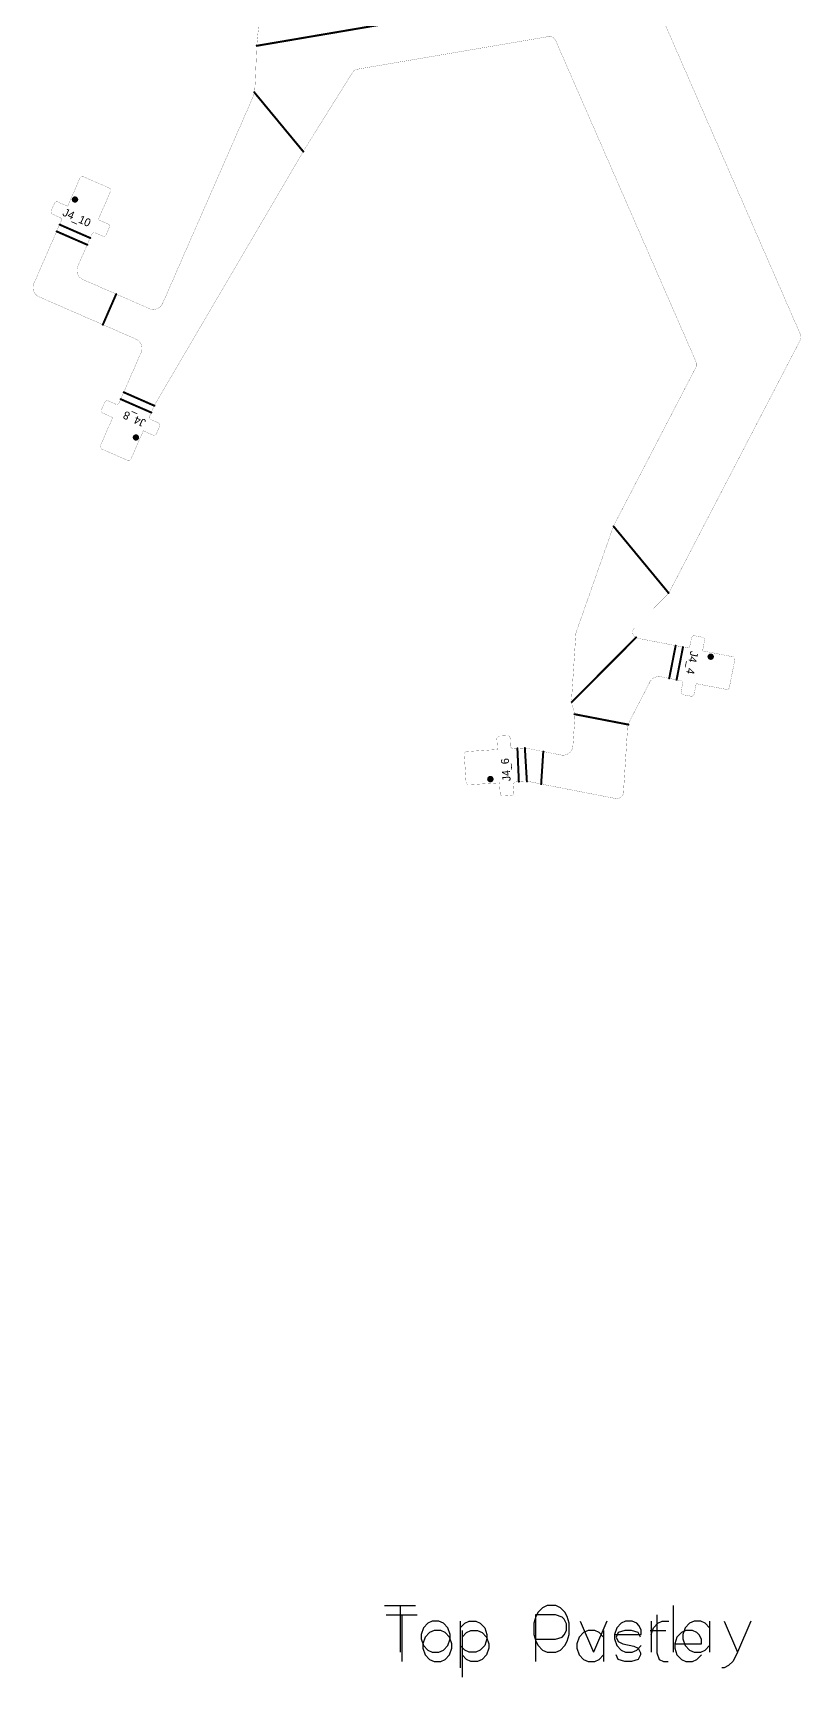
# Model space of a CAD drawing. Extents: x 325 to 617, y 85 to 372.
# Drawn here: x 363.1 to 420.7, y 84.9 to 208.2 of the extents above; entities that cross this region are included whole.
import ezdxf

# ---------------------------------------------------------------- set-up
doc = ezdxf.new("R2010")
doc.units = 0
for name, color, linetype in [('MECHANICAL1', 6, 'CONTINUOUS'), ('TOPOVERLAY', 2, 'CONTINUOUS'), ('TOPPASTE', 8, 'CONTINUOUS')]:
    doc.layers.add(name, color=color, linetype=linetype)

msp = doc.modelspace()

# ---------------------------------------------------------------- linework, layer by layer
at = {"layer": 'MECHANICAL1', "const_width": 0.0127}
for points in [[(379.88, 207.38), (380.94, 218.15)], [(409.07, 212.02), (420.61, 185.57)], [(379.86, 207.03), (379.88, 207.38)], [(387.39, 205.45), (401.73, 207.9)], [(402.27, 207.6), (412.79, 183.51)], [(379.76, 204.67), (379.86, 207.03)], [(379.72, 203.93), (379.76, 204.67)], [(383.44, 199.44), (387.05, 205.22)], [(372.81, 187.89), (379.64, 203.5)], [(379.64, 203.5), (379.72, 203.93)], [(372.24, 180.33), (383.26, 199.13)], [(383.26, 199.13), (383.44, 199.44)], [(365.69, 195.18), (366.61, 197.28)], [(366.88, 197.39), (368.8, 196.55)], [(367.98, 194.17), (368.9, 196.28)], [(364.46, 194.84), (364.7, 195.39)], [(364.96, 195.5), (365.69, 195.18)], [(363.16, 189.38), (365.21, 194.08)], [(364.56, 194.58), (365.11, 194.34)], [(367.98, 194.17), (368.72, 193.85)], [(368.58, 193.04), (368.82, 193.59)], [(366.45, 190.67), (367.5, 193.08)], [(367.77, 193.18), (368.32, 192.94)], [(366.84, 189.68), (371.82, 187.5)], [(363.54, 188.39), (370.82, 185.21)], [(410.83, 166.33), (420.6, 185.14)], [(369.55, 180.44), (371.2, 184.22)], [(406.68, 171.35), (412.77, 183.08)], [(368.23, 179.93), (368.47, 180.48)], [(368.74, 180.58), (369.29, 180.34)], [(371.84, 179.44), (372.14, 180.12)], [(372.14, 180.12), (372.24, 180.33)], [(368.15, 177.23), (369.07, 179.34)], [(368.33, 179.66), (369.07, 179.34)], [(371.94, 179.18), (372.49, 178.94)], [(370.44, 176.23), (371.36, 178.34)], [(371.36, 178.34), (372.09, 178.02)], [(372.35, 178.12), (372.59, 178.67)], [(368.25, 176.97), (370.17, 176.13)], [(403.8, 163.22), (406.53, 170.99)], [(406.53, 170.99), (406.68, 171.35)], [(408.19, 163.59), (410.63, 166.04)], [(410.63, 166.04), (410.83, 166.33)], [(403.46, 158.2), (403.78, 163.09)], [(408.15, 162.92), (408.44, 162.78)], [(408.44, 162.78), (412.1, 162.07)], [(412.33, 162.22), (412.45, 162.81)], [(412.68, 162.97), (413.27, 162.86)], [(413.28, 161.84), (413.43, 162.62)], [(413.28, 161.84), (415.53, 161.4)], [(415.29, 159.1), (415.69, 161.16)], [(407.78, 156.51), (409.33, 159.51)], [(410.14, 159.9), (411.62, 159.61)], [(411.67, 158.79), (411.78, 159.38)], [(412.65, 158.6), (412.8, 159.38)], [(412.8, 159.38), (415.06, 158.95)], [(403.46, 158.2), (403.49, 157.81)], [(403.49, 157.81), (403.64, 157.31)], [(411.82, 158.55), (412.41, 158.44)], [(403.56, 154.71), (403.71, 156.87)], [(403.64, 157.31), (403.71, 156.87)], [(398.05, 155.45), (398.65, 155.48)], [(407.35, 151.23), (407.66, 156.1)], [(407.66, 156.1), (407.78, 156.51)], [(395.61, 154.29), (397.91, 154.44)], [(397.86, 155.23), (397.91, 154.44)], [(398.86, 155.29), (398.89, 154.7)], [(399.11, 154.51), (399.84, 154.55)], [(399.84, 154.55), (400.08, 154.54)], [(400.08, 154.54), (401.23, 154.31)], [(401.23, 154.31), (401.45, 154.27)], [(401.45, 154.27), (402.67, 154.03)], [(395.42, 154.08), (395.55, 151.99)], [(395.76, 151.8), (398.06, 151.94)], [(398.06, 151.94), (398.11, 151.14)], [(399.07, 151.8), (399.11, 151.2)], [(399.26, 152.01), (399.99, 152.06)], [(399.99, 152.06), (400.23, 152.05)], [(400.23, 152.05), (401.07, 151.88)], [(401.07, 151.88), (401.29, 151.83)], [(401.29, 151.83), (406.75, 150.77)], [(398.32, 150.95), (398.92, 150.99)]]:
    msp.add_lwpolyline(points, dxfattribs=at)
at = {"layer": 'MECHANICAL1', "const_width": 0.00635}
for points in [[(379.88, 207.38, 1), (379.89, 207.38, 1)], [(379.88, 207.38, 1), (379.89, 207.38, 1)], [(401.73, 207.9, 1), (401.73, 207.9, 1)], [(401.73, 207.9, 1), (401.73, 207.9, 1)], [(402.27, 207.6, 1), (402.27, 207.6, 1)], [(402.27, 207.6, 1), (402.27, 207.6, 1)], [(379.85, 207.03, 1), (379.86, 207.03, 1)], [(379.85, 207.03, 1), (379.86, 207.03, 1)], [(379.75, 204.67, 1), (379.76, 204.67, 1)], [(379.75, 204.67, 1), (379.76, 204.67, 1)], [(387.05, 205.22, 1), (387.05, 205.22, 1)], [(387.05, 205.22, 1), (387.05, 205.22, 1)], [(387.39, 205.45, 1), (387.39, 205.45, 1)], [(387.39, 205.45, 1), (387.39, 205.45, 1)], [(379.64, 203.5, 1), (379.64, 203.5, 1)], [(379.64, 203.5, 1), (379.64, 203.5, 1)], [(379.72, 203.93, 1), (379.73, 203.93, 1)], [(379.72, 203.93, 1), (379.73, 203.93, 1)], [(383.25, 199.13, 1), (383.26, 199.13, 1)], [(383.25, 199.13, 1), (383.26, 199.13, 1)], [(383.44, 199.44, 1), (383.44, 199.44, 1)], [(383.44, 199.44, 1), (383.44, 199.44, 1)], [(366.61, 197.28, 1), (366.62, 197.28, 1)], [(366.61, 197.28, 1), (366.62, 197.28, 1)], [(366.87, 197.39, 1), (366.88, 197.39, 1)], [(366.87, 197.39, 1), (366.88, 197.39, 1)], [(368.8, 196.55, 1), (368.81, 196.55, 1)], [(368.8, 196.55, 1), (368.81, 196.55, 1)], [(368.9, 196.28, 1), (368.91, 196.28, 1)], [(368.9, 196.28, 1), (368.91, 196.28, 1)], [(364.45, 194.84, 1), (364.46, 194.84, 1)], [(364.45, 194.84, 1), (364.46, 194.84, 1)], [(364.69, 195.39, 1), (364.7, 195.39, 1)], [(364.69, 195.39, 1), (364.7, 195.39, 1)], [(364.96, 195.5, 1), (364.96, 195.5, 1)], [(364.96, 195.5, 1), (364.96, 195.5, 1)], [(365.69, 195.18, 1), (365.7, 195.18, 1)], [(365.69, 195.18, 1), (365.7, 195.18, 1)], [(364.56, 194.58, 1), (364.56, 194.58, 1)], [(364.56, 194.58, 1), (364.56, 194.58, 1)], [(365.11, 194.34, 1), (365.11, 194.34, 1)], [(365.11, 194.34, 1), (365.11, 194.34, 1)], [(365.21, 194.08, 1), (365.21, 194.08, 1)], [(365.21, 194.08, 1), (365.21, 194.08, 1)], [(367.98, 194.17, 1), (367.99, 194.17, 1)], [(367.98, 194.17, 1), (367.99, 194.17, 1)], [(368.71, 193.85, 1), (368.72, 193.85, 1)], [(368.71, 193.85, 1), (368.72, 193.85, 1)], [(368.82, 193.59, 1), (368.82, 193.59, 1)], [(368.82, 193.59, 1), (368.82, 193.59, 1)], [(367.5, 193.08, 1), (367.51, 193.08, 1)], [(367.5, 193.08, 1), (367.51, 193.08, 1)], [(367.76, 193.18, 1), (367.77, 193.18, 1)], [(367.76, 193.18, 1), (367.77, 193.18, 1)], [(368.31, 192.94, 1), (368.32, 192.94, 1)], [(368.31, 192.94, 1), (368.32, 192.94, 1)], [(368.58, 193.04, 1), (368.58, 193.04, 1)], [(368.58, 193.04, 1), (368.58, 193.04, 1)], [(366.45, 190.67, 1), (366.45, 190.67, 1)], [(366.45, 190.67, 1), (366.45, 190.67, 1)], [(363.15, 189.38, 1), (363.16, 189.38, 1)], [(363.15, 189.38, 1), (363.16, 189.38, 1)], [(366.83, 189.68, 1), (366.84, 189.68, 1)], [(366.83, 189.68, 1), (366.84, 189.68, 1)], [(363.54, 188.39, 1), (363.55, 188.39, 1)], [(363.54, 188.39, 1), (363.55, 188.39, 1)], [(371.82, 187.5, 1), (371.82, 187.5, 1)], [(371.82, 187.5, 1), (371.82, 187.5, 1)], [(372.8, 187.89, 1), (372.81, 187.89, 1)], [(372.8, 187.89, 1), (372.81, 187.89, 1)], [(370.81, 185.21, 1), (370.82, 185.21, 1)], [(370.81, 185.21, 1), (370.82, 185.21, 1)], [(420.6, 185.14, 1), (420.6, 185.14, 1)], [(420.6, 185.14, 1), (420.6, 185.14, 1)], [(420.61, 185.57, 1), (420.62, 185.57, 1)], [(420.61, 185.57, 1), (420.62, 185.57, 1)], [(371.2, 184.22, 1), (371.21, 184.22, 1)], [(371.2, 184.22, 1), (371.21, 184.22, 1)], [(412.77, 183.08, 1), (412.77, 183.08, 1)], [(412.77, 183.08, 1), (412.77, 183.08, 1)], [(412.78, 183.51, 1), (412.79, 183.51, 1)], [(412.78, 183.51, 1), (412.79, 183.51, 1)], [(368.47, 180.48, 1), (368.48, 180.48, 1)], [(368.47, 180.48, 1), (368.48, 180.48, 1)], [(368.73, 180.58, 1), (368.74, 180.58, 1)], [(368.73, 180.58, 1), (368.74, 180.58, 1)], [(369.28, 180.34, 1), (369.29, 180.34, 1)], [(369.28, 180.34, 1), (369.29, 180.34, 1)], [(369.55, 180.44, 1), (369.55, 180.44, 1)], [(369.55, 180.44, 1), (369.55, 180.44, 1)], [(372.13, 180.12, 1), (372.14, 180.12, 1)], [(372.13, 180.12, 1), (372.14, 180.12, 1)], [(372.24, 180.33, 1), (372.24, 180.33, 1)], [(372.24, 180.33, 1), (372.24, 180.33, 1)], [(368.23, 179.93, 1), (368.23, 179.93, 1)], [(368.23, 179.93, 1), (368.23, 179.93, 1)], [(368.33, 179.66, 1), (368.34, 179.66, 1)], [(368.33, 179.66, 1), (368.34, 179.66, 1)], [(369.06, 179.34, 1), (369.07, 179.34, 1)], [(369.06, 179.34, 1), (369.07, 179.34, 1)], [(371.84, 179.44, 1), (371.84, 179.44, 1)], [(371.84, 179.44, 1), (371.84, 179.44, 1)], [(371.94, 179.18, 1), (371.95, 179.18, 1)], [(371.94, 179.18, 1), (371.95, 179.18, 1)], [(372.49, 178.94, 1), (372.49, 178.94, 1)], [(372.49, 178.94, 1), (372.49, 178.94, 1)], [(371.35, 178.34, 1), (371.36, 178.34, 1)], [(371.35, 178.34, 1), (371.36, 178.34, 1)], [(372.09, 178.02, 1), (372.09, 178.02, 1)], [(372.09, 178.02, 1), (372.09, 178.02, 1)], [(372.35, 178.12, 1), (372.36, 178.12, 1)], [(372.35, 178.12, 1), (372.36, 178.12, 1)], [(372.59, 178.67, 1), (372.6, 178.67, 1)], [(372.59, 178.67, 1), (372.6, 178.67, 1)], [(368.14, 177.23, 1), (368.15, 177.23, 1)], [(368.14, 177.23, 1), (368.15, 177.23, 1)], [(368.25, 176.97, 1), (368.25, 176.97, 1)], [(368.25, 176.97, 1), (368.25, 176.97, 1)], [(370.17, 176.13, 1), (370.18, 176.13, 1)], [(370.17, 176.13, 1), (370.18, 176.13, 1)], [(370.43, 176.23, 1), (370.44, 176.23, 1)], [(370.43, 176.23, 1), (370.44, 176.23, 1)], [(406.53, 170.99, 1), (406.53, 170.99, 1)], [(406.53, 170.99, 1), (406.53, 170.99, 1)], [(406.68, 171.35, 1), (406.68, 171.35, 1)], [(406.68, 171.35, 1), (406.68, 171.35, 1)], [(410.63, 166.04, 1), (410.63, 166.04, 1)], [(410.63, 166.04, 1), (410.63, 166.04, 1)], [(410.83, 166.33, 1), (410.84, 166.33, 1)], [(410.83, 166.33, 1), (410.84, 166.33, 1)], [(403.77, 163.09, 1), (403.78, 163.09, 1)], [(403.77, 163.09, 1), (403.78, 163.09, 1)], [(403.8, 163.22, 1), (403.81, 163.22, 1)], [(403.8, 163.22, 1), (403.81, 163.22, 1)], [(408.15, 162.92, 1), (408.16, 162.92, 1)], [(408.15, 162.92, 1), (408.16, 162.92, 1)], [(408.19, 163.59, 1), (408.19, 163.59, 1)], [(408.19, 163.59, 1), (408.19, 163.59, 1)], [(408.43, 162.78, 1), (408.44, 162.78, 1)], [(408.43, 162.78, 1), (408.44, 162.78, 1)], [(412.44, 162.81, 1), (412.45, 162.81, 1)], [(412.44, 162.81, 1), (412.45, 162.81, 1)], [(412.68, 162.97, 1), (412.69, 162.97, 1)], [(412.68, 162.97, 1), (412.69, 162.97, 1)], [(413.27, 162.86, 1), (413.27, 162.86, 1)], [(413.27, 162.86, 1), (413.27, 162.86, 1)], [(412.1, 162.07, 1), (412.1, 162.07, 1)], [(412.1, 162.07, 1), (412.1, 162.07, 1)], [(412.33, 162.22, 1), (412.34, 162.22, 1)], [(412.33, 162.22, 1), (412.34, 162.22, 1)], [(413.27, 161.84, 1), (413.28, 161.84, 1)], [(413.27, 161.84, 1), (413.28, 161.84, 1)], [(413.43, 162.62, 1), (413.43, 162.62, 1)], [(413.43, 162.62, 1), (413.43, 162.62, 1)], [(415.53, 161.4, 1), (415.54, 161.4, 1)], [(415.53, 161.4, 1), (415.54, 161.4, 1)], [(415.69, 161.16, 1), (415.7, 161.16, 1)], [(415.69, 161.16, 1), (415.7, 161.16, 1)], [(409.32, 159.51, 1), (409.33, 159.51, 1)], [(409.32, 159.51, 1), (409.33, 159.51, 1)], [(410.13, 159.9, 1), (410.14, 159.9, 1)], [(410.13, 159.9, 1), (410.14, 159.9, 1)], [(411.62, 159.61, 1), (411.62, 159.61, 1)], [(411.62, 159.61, 1), (411.62, 159.61, 1)], [(411.78, 159.38, 1), (411.78, 159.38, 1)], [(411.78, 159.38, 1), (411.78, 159.38, 1)], [(412.8, 159.38, 1), (412.8, 159.38, 1)], [(412.8, 159.38, 1), (412.8, 159.38, 1)], [(415.29, 159.1, 1), (415.3, 159.1, 1)], [(415.29, 159.1, 1), (415.3, 159.1, 1)], [(403.46, 158.2, 1), (403.46, 158.2, 1)], [(403.46, 158.2, 1), (403.46, 158.2, 1)], [(403.49, 157.81, 1), (403.49, 157.81, 1)], [(403.49, 157.81, 1), (403.49, 157.81, 1)], [(411.66, 158.79, 1), (411.67, 158.79, 1)], [(411.66, 158.79, 1), (411.67, 158.79, 1)], [(411.82, 158.55, 1), (411.83, 158.55, 1)], [(411.82, 158.55, 1), (411.83, 158.55, 1)], [(412.41, 158.44, 1), (412.42, 158.44, 1)], [(412.41, 158.44, 1), (412.42, 158.44, 1)], [(412.64, 158.6, 1), (412.65, 158.6, 1)], [(412.64, 158.6, 1), (412.65, 158.6, 1)], [(415.05, 158.95, 1), (415.06, 158.95, 1)], [(415.05, 158.95, 1), (415.06, 158.95, 1)], [(403.64, 157.31, 1), (403.65, 157.31, 1)], [(403.64, 157.31, 1), (403.65, 157.31, 1)], [(403.7, 156.87, 1), (403.71, 156.87, 1)], [(403.7, 156.87, 1), (403.71, 156.87, 1)], [(398.04, 155.45, 1), (398.05, 155.45, 1)], [(398.04, 155.45, 1), (398.05, 155.45, 1)], [(398.64, 155.48, 1), (398.65, 155.48, 1)], [(398.64, 155.48, 1), (398.65, 155.48, 1)], [(407.66, 156.1, 1), (407.67, 156.1, 1)], [(407.66, 156.1, 1), (407.67, 156.1, 1)], [(407.78, 156.51, 1), (407.78, 156.51, 1)], [(407.78, 156.51, 1), (407.78, 156.51, 1)], [(395.61, 154.29, 1), (395.62, 154.29, 1)], [(395.61, 154.29, 1), (395.62, 154.29, 1)], [(397.86, 155.23, 1), (397.86, 155.23, 1)], [(397.86, 155.23, 1), (397.86, 155.23, 1)], [(397.9, 154.44, 1), (397.91, 154.44, 1)], [(397.9, 154.44, 1), (397.91, 154.44, 1)], [(398.85, 155.29, 1), (398.86, 155.29, 1)], [(398.85, 155.29, 1), (398.86, 155.29, 1)], [(398.89, 154.7, 1), (398.9, 154.7, 1)], [(398.89, 154.7, 1), (398.9, 154.7, 1)], [(399.1, 154.51, 1), (399.11, 154.51, 1)], [(399.1, 154.51, 1), (399.11, 154.51, 1)], [(399.84, 154.55, 1), (399.85, 154.55, 1)], [(399.84, 154.55, 1), (399.85, 154.55, 1)], [(400.08, 154.54, 1), (400.09, 154.54, 1)], [(400.08, 154.54, 1), (400.09, 154.54, 1)], [(401.23, 154.31, 1), (401.24, 154.31, 1)], [(401.23, 154.31, 1), (401.24, 154.31, 1)], [(401.44, 154.27, 1), (401.45, 154.27, 1)], [(401.44, 154.27, 1), (401.45, 154.27, 1)], [(403.56, 154.71, 1), (403.57, 154.71, 1)], [(403.56, 154.71, 1), (403.57, 154.71, 1)], [(395.42, 154.08, 1), (395.43, 154.08, 1)], [(395.42, 154.08, 1), (395.43, 154.08, 1)], [(402.67, 154.03, 1), (402.68, 154.03, 1)], [(402.67, 154.03, 1), (402.68, 154.03, 1)], [(395.55, 151.99, 1), (395.56, 151.99, 1)], [(395.55, 151.99, 1), (395.56, 151.99, 1)], [(395.76, 151.8, 1), (395.77, 151.8, 1)], [(395.76, 151.8, 1), (395.77, 151.8, 1)], [(398.06, 151.94, 1), (398.06, 151.94, 1)], [(398.06, 151.94, 1), (398.06, 151.94, 1)], [(399.07, 151.8, 1), (399.07, 151.8, 1)], [(399.07, 151.8, 1), (399.07, 151.8, 1)], [(399.25, 152.01, 1), (399.26, 152.01, 1)], [(399.25, 152.01, 1), (399.26, 152.01, 1)], [(399.99, 152.06, 1), (400, 152.06, 1)], [(399.99, 152.06, 1), (400, 152.06, 1)], [(400.23, 152.05, 1), (400.24, 152.05, 1)], [(400.23, 152.05, 1), (400.24, 152.05, 1)], [(401.07, 151.88, 1), (401.08, 151.88, 1)], [(401.07, 151.88, 1), (401.08, 151.88, 1)], [(401.28, 151.83, 1), (401.29, 151.83, 1)], [(401.28, 151.83, 1), (401.29, 151.83, 1)], [(398.11, 151.14, 1), (398.11, 151.14, 1)], [(398.11, 151.14, 1), (398.11, 151.14, 1)], [(398.32, 150.95, 1), (398.32, 150.95, 1)], [(398.32, 150.95, 1), (398.32, 150.95, 1)], [(398.92, 150.99, 1), (398.92, 150.99, 1)], [(398.92, 150.99, 1), (398.92, 150.99, 1)], [(399.1, 151.2, 1), (399.11, 151.2, 1)], [(399.1, 151.2, 1), (399.11, 151.2, 1)], [(406.75, 150.77, 1), (406.75, 150.77, 1)], [(406.75, 150.77, 1), (406.75, 150.77, 1)], [(407.34, 151.23, 1), (407.35, 151.23, 1)], [(407.34, 151.23, 1), (407.35, 151.23, 1)]]:
    msp.add_lwpolyline(points, format="xyb", close=True, dxfattribs=at)
at = {"layer": 'MECHANICAL1', "const_width": 0.0127}
for points in [[(401.73, 207.9, -0.344834), (402.27, 207.6)], [(387.05, 205.22, -0.214103), (387.39, 205.45)], [(366.61, 197.28, -0.414214), (366.88, 197.39)], [(368.8, 196.55, -0.414214), (368.9, 196.28)], [(364.56, 194.58, -0.414214), (364.46, 194.84)], [(364.7, 195.39, -0.414214), (364.96, 195.5)], [(365.11, 194.34, -0.414214), (365.21, 194.08)], [(368.72, 193.85, -0.414214), (368.82, 193.59)], [(367.5, 193.08, -0.414214), (367.77, 193.18)], [(368.58, 193.04, -0.414214), (368.32, 192.94)], [(366.84, 189.68, -0.414214), (366.45, 190.67)], [(363.54, 188.39, -0.414214), (363.16, 189.38)], [(372.81, 187.89, -0.414214), (371.82, 187.5)], [(370.82, 185.21, -0.414214), (371.2, 184.22)], [(420.61, 185.57, -0.226343), (420.6, 185.14)], [(412.79, 183.51, -0.226343), (412.77, 183.08)], [(368.47, 180.48, -0.414214), (368.74, 180.58)], [(369.55, 180.44, -0.414214), (369.29, 180.34)], [(368.33, 179.66, -0.414214), (368.23, 179.93)], [(371.94, 179.18, -0.414214), (371.84, 179.44)], [(372.49, 178.94, -0.414214), (372.59, 178.67)], [(372.35, 178.12, -0.414214), (372.09, 178.02)], [(368.25, 176.97, -0.414214), (368.15, 177.23)], [(370.44, 176.23, -0.414214), (370.17, 176.13)], [(403.78, 163.09, -0.068302), (403.8, 163.22)], [(408.15, 162.92, -0.383566), (408.19, 163.59)], [(412.45, 162.81, -0.414214), (412.68, 162.97)], [(413.27, 162.86, -0.414214), (413.43, 162.62)], [(412.33, 162.22, -0.414214), (412.1, 162.07)], [(415.53, 161.4, -0.414214), (415.69, 161.16)], [(409.33, 159.51, -0.33332), (410.14, 159.9)], [(411.62, 159.61, -0.414214), (411.78, 159.38)], [(415.29, 159.1, -0.414214), (415.06, 158.95)], [(411.82, 158.55, -0.414214), (411.67, 158.79)], [(412.65, 158.6, -0.414214), (412.41, 158.44)], [(397.86, 155.23, -0.414214), (398.05, 155.45)], [(398.65, 155.48, -0.414214), (398.86, 155.29)], [(395.42, 154.08, -0.414214), (395.61, 154.29)], [(399.11, 154.51, -0.414214), (398.89, 154.7)], [(403.56, 154.71, -0.451763), (402.67, 154.03)], [(395.76, 151.8, -0.414214), (395.55, 151.99)], [(399.07, 151.8, -0.414214), (399.26, 152.01)], [(398.32, 150.95, -0.414214), (398.11, 151.14)], [(399.11, 151.2, -0.414214), (398.92, 150.99)], [(407.35, 151.23, -0.451763), (406.75, 150.77)]]:
    msp.add_lwpolyline(points, format="xyb", dxfattribs=at)
at = {"layer": 'TOPOVERLAY'}
for p, q in [((389.44, 90.25), (391.77, 90.25)), ((390.61, 90.25), (390.61, 86.75)), ((401.29, 90.09), (400.95, 89.75)), ((401.62, 90.25), (401.29, 90.09)), ((402.29, 90.25), (401.62, 90.25)), ((402.62, 90.09), (402.29, 90.25)), ((402.95, 89.75), (402.62, 90.09)), ((411.07, 90.25), (411.07, 86.75)), ((392.69, 88.92), (392.36, 88.59)), ((393.02, 89.09), (392.69, 88.92)), ((393.52, 89.09), (393.02, 89.09)), ((393.86, 88.92), (393.52, 89.09)), ((394.19, 88.59), (393.86, 88.92)), ((395.12, 89.09), (395.12, 85.59)), ((395.12, 88.59), (395.46, 88.92)), ((395.46, 88.92), (395.79, 89.09)), ((395.79, 89.09), (396.29, 89.09)), ((396.29, 89.09), (396.62, 88.92)), ((396.62, 88.92), (396.96, 88.59)), ((400.79, 89.42), (400.62, 88.92)), ((400.62, 88.92), (400.62, 88.09)), ((400.95, 89.75), (400.79, 89.42)), ((403.12, 89.42), (402.95, 89.75)), ((403.29, 88.92), (403.12, 89.42)), ((403.29, 88.09), (403.29, 88.92)), ((404.1, 89.09), (405.1, 86.75)), ((406.1, 89.09), (405.1, 86.75)), ((407.17, 88.92), (406.84, 88.59)), ((407.5, 89.09), (407.17, 88.92)), ((408, 89.09), (407.5, 89.09)), ((408.34, 88.92), (408, 89.09)), ((408.5, 88.75), (408.34, 88.92)), ((409.42, 89.09), (409.42, 86.75)), ((409.59, 88.59), (409.92, 88.92)), ((409.92, 88.92), (410.25, 89.09)), ((410.25, 89.09), (410.75, 89.09)), ((412.3, 88.92), (411.97, 88.59)), ((412.64, 89.09), (412.3, 88.92)), ((413.14, 89.09), (412.64, 89.09)), ((413.47, 88.92), (413.14, 89.09)), ((413.8, 88.59), (413.47, 88.92)), ((413.8, 89.09), (413.8, 86.75)), ((414.9, 89.09), (415.9, 86.75)), ((416.9, 89.09), (415.9, 86.75)), ((392.36, 88.59), (392.19, 88.09)), ((392.19, 88.09), (392.19, 87.75)), ((392.19, 87.75), (392.36, 87.25)), ((394.36, 88.09), (394.19, 88.59)), ((394.19, 87.25), (394.36, 87.75)), ((394.36, 87.75), (394.36, 88.09)), ((396.96, 88.59), (397.12, 88.09)), ((397.12, 87.75), (396.96, 87.25)), ((397.12, 88.09), (397.12, 87.75)), ((400.62, 88.09), (400.79, 87.59)), ((400.79, 87.59), (400.95, 87.25)), ((402.95, 87.25), (403.12, 87.59)), ((403.12, 87.59), (403.29, 88.09)), ((406.84, 88.59), (406.67, 88.09)), ((406.67, 88.09), (408.67, 88.09)), ((406.67, 88.09), (406.67, 87.75)), ((406.67, 87.75), (406.84, 87.25)), ((408.67, 88.42), (408.5, 88.75)), ((408.67, 88.09), (408.67, 88.42)), ((409.42, 88.09), (409.59, 88.59)), ((411.97, 88.59), (411.8, 88.09)), ((411.8, 88.09), (411.8, 87.75)), ((411.8, 87.75), (411.97, 87.25)), ((392.36, 87.25), (392.69, 86.92)), ((392.69, 86.92), (393.02, 86.75)), ((393.02, 86.75), (393.52, 86.75)), ((393.52, 86.75), (393.86, 86.92)), ((393.86, 86.92), (394.19, 87.25)), ((395.46, 86.92), (395.12, 87.25)), ((395.79, 86.75), (395.46, 86.92)), ((396.29, 86.75), (395.79, 86.75)), ((396.62, 86.92), (396.29, 86.75)), ((396.96, 87.25), (396.62, 86.92)), ((400.95, 87.25), (401.29, 86.92)), ((401.29, 86.92), (401.62, 86.75)), ((401.62, 86.75), (402.29, 86.75)), ((402.29, 86.75), (402.62, 86.92)), ((402.62, 86.92), (402.95, 87.25)), ((406.84, 87.25), (407.17, 86.92)), ((407.17, 86.92), (407.5, 86.75)), ((407.5, 86.75), (408, 86.75)), ((408, 86.75), (408.34, 86.92)), ((408.34, 86.92), (408.67, 87.25)), ((411.97, 87.25), (412.3, 86.92)), ((412.3, 86.92), (412.64, 86.75)), ((412.64, 86.75), (413.14, 86.75)), ((413.14, 86.75), (413.47, 86.92)), ((413.47, 86.92), (413.8, 87.25)), ((415.9, 86.75), (415.57, 86.09)), ((414.9, 85.59), (414.73, 85.59)), ((415.23, 85.75), (414.9, 85.59)), ((415.57, 86.09), (415.23, 85.75))]:
    msp.add_line(p, q, dxfattribs=at)
at = {"layer": 'TOPOVERLAY', "const_width": 0.15}
for points in [[(379.87, 207.21), (409.04, 212.18)], [(379.68, 203.72), (383.35, 199.28)], [(365.09, 193.8), (367.38, 192.8)], [(364.87, 193.29), (367.16, 192.29)], [(368.33, 186.3), (369.33, 188.59)], [(369.89, 181.23), (372.19, 180.22)], [(369.67, 180.71), (371.96, 179.71)], [(406.61, 171.17), (410.73, 166.18)], [(403.48, 158), (408.3, 162.85)], [(410.78, 159.78), (411.26, 162.23)], [(411.33, 159.67), (411.81, 162.12)], [(403.68, 157.09), (407.72, 156.31)], [(399.4, 154.53), (399.51, 152.03)], [(399.96, 154.55), (400.11, 152.05)], [(401.18, 151.85), (401.34, 154.29)]]:
    msp.add_lwpolyline(points, dxfattribs=at)
at = {"layer": 'TOPOVERLAY'}
for points, const_width in [([(379.83, 207.21, 1), (379.91, 207.21, 1)], 0.075), ([(379.64, 203.72, 1), (379.72, 203.72, 1)], 0.075), ([(383.31, 199.28, 1), (383.39, 199.28, 1)], 0.075), ([(366.35, 195.68, 1), (366.13, 195.68, 1)], 0.254), ([(366.07, 195.68, 1), (366.19, 195.68, 1)], 0.127), ([(366.29, 195.68, 1), (366.42, 195.68, 1)], 0.127), ([(365.05, 193.8, 1), (365.13, 193.8, 1)], 0.075), ([(364.83, 193.29, 1), (364.91, 193.29, 1)], 0.075), ([(367.12, 192.29, 1), (367.2, 192.29, 1)], 0.075), ([(367.34, 192.8, 1), (367.42, 192.8, 1)], 0.075), ([(369.29, 188.59, 1), (369.36, 188.59, 1)], 0.075), ([(368.29, 186.3, 1), (368.36, 186.3, 1)], 0.075), ([(369.86, 181.23, 1), (369.93, 181.23, 1)], 0.075), ([(369.63, 180.71, 1), (369.71, 180.71, 1)], 0.075), ([(372.15, 180.22, 1), (372.23, 180.22, 1)], 0.075), ([(371.92, 179.71, 1), (372, 179.71, 1)], 0.075), ([(370.92, 177.84, 1), (370.7, 177.84, 1)], 0.254), ([(370.63, 177.84, 1), (370.76, 177.84, 1)], 0.127), ([(370.86, 177.84, 1), (370.98, 177.84, 1)], 0.127), ([(406.57, 171.17, 1), (406.64, 171.17, 1)], 0.075), ([(410.69, 166.18, 1), (410.77, 166.18, 1)], 0.075), ([(408.26, 162.85, 1), (408.33, 162.85, 1)], 0.075), ([(411.22, 162.23, 1), (411.29, 162.23, 1)], 0.075), ([(411.77, 162.12, 1), (411.84, 162.12, 1)], 0.075), ([(414, 161.4, 1), (413.78, 161.4, 1)], 0.254), ([(413.71, 161.4, 1), (413.84, 161.4, 1)], 0.127), ([(413.94, 161.4, 1), (414.06, 161.4, 1)], 0.127), ([(410.74, 159.78, 1), (410.82, 159.78, 1)], 0.075), ([(411.29, 159.67, 1), (411.37, 159.67, 1)], 0.075), ([(403.44, 158, 1), (403.51, 158, 1)], 0.075), ([(403.64, 157.09, 1), (403.71, 157.09, 1)], 0.075), ([(407.68, 156.31, 1), (407.76, 156.31, 1)], 0.075), ([(399.37, 154.53, 1), (399.44, 154.53, 1)], 0.075), ([(399.92, 154.55, 1), (400, 154.55, 1)], 0.075), ([(401.3, 154.29, 1), (401.38, 154.29, 1)], 0.075), ([(397.49, 152.22, 1), (397.26, 152.22, 1)], 0.254), ([(397.2, 152.22, 1), (397.33, 152.22, 1)], 0.127), ([(397.42, 152.22, 1), (397.55, 152.22, 1)], 0.127), ([(399.48, 152.03, 1), (399.55, 152.03, 1)], 0.075), ([(400.08, 152.05, 1), (400.15, 152.05, 1)], 0.075), ([(401.14, 151.85, 1), (401.22, 151.85, 1)], 0.075)]:
    msp.add_lwpolyline(points, format="xyb", close=True, dxfattribs=dict(at, const_width=const_width))
at = {"layer": 'TOPPASTE'}
for p, q in [((389.57, 89.55), (391.9, 89.55)), ((390.73, 89.55), (390.73, 86.05)), ((402.25, 89.55), (400.75, 89.55)), ((400.75, 89.55), (400.75, 86.05)), ((402.75, 89.39), (402.25, 89.55)), ((402.91, 89.22), (402.75, 89.39)), ((403.08, 88.89), (402.91, 89.22)), ((403.08, 88.39), (403.08, 88.89)), ((409.86, 89.55), (409.86, 86.72)), ((392.48, 87.89), (392.31, 87.39)), ((392.81, 88.22), (392.48, 87.89)), ((393.15, 88.39), (392.81, 88.22)), ((393.65, 88.39), (393.15, 88.39)), ((393.98, 88.22), (393.65, 88.39)), ((394.31, 87.89), (393.98, 88.22)), ((394.48, 87.39), (394.31, 87.89)), ((395.25, 88.39), (395.25, 84.89)), ((395.25, 87.89), (395.58, 88.22)), ((395.58, 88.22), (395.91, 88.39)), ((395.91, 88.39), (396.41, 88.39)), ((396.41, 88.39), (396.75, 88.22)), ((396.75, 88.22), (397.08, 87.89)), ((397.08, 87.89), (397.25, 87.39)), ((400.75, 87.72), (402.25, 87.72)), ((402.25, 87.72), (402.75, 87.89)), ((402.75, 87.89), (402.91, 88.05)), ((402.91, 88.05), (403.08, 88.39)), ((404.03, 87.89), (403.86, 87.39)), ((404.36, 88.22), (404.03, 87.89)), ((404.7, 88.39), (404.36, 88.22)), ((405.2, 88.39), (404.7, 88.39)), ((405.53, 88.22), (405.2, 88.39)), ((405.86, 87.89), (405.53, 88.22)), ((405.86, 88.39), (405.86, 86.05)), ((406.96, 88.22), (406.79, 87.89)), ((406.79, 87.89), (406.96, 87.55)), ((407.46, 88.39), (406.96, 88.22)), ((406.96, 87.55), (407.29, 87.39)), ((407.96, 88.39), (407.46, 88.39)), ((408.46, 88.22), (407.96, 88.39)), ((408.63, 87.89), (408.46, 88.22)), ((409.36, 88.39), (410.53, 88.39)), ((411.36, 87.89), (411.19, 87.39)), ((411.69, 88.22), (411.36, 87.89)), ((412.03, 88.39), (411.69, 88.22)), ((412.53, 88.39), (412.03, 88.39)), ((412.86, 88.22), (412.53, 88.39)), ((413.03, 88.05), (412.86, 88.22)), ((413.19, 87.72), (413.03, 88.05)), ((413.19, 87.39), (413.19, 87.72)), ((392.31, 87.39), (392.31, 87.05)), ((392.31, 87.05), (392.48, 86.55)), ((392.48, 86.55), (392.81, 86.22)), ((393.98, 86.22), (394.31, 86.55)), ((394.31, 86.55), (394.48, 87.05)), ((394.48, 87.05), (394.48, 87.39)), ((395.58, 86.22), (395.25, 86.55)), ((397.08, 86.55), (396.75, 86.22)), ((397.25, 87.05), (397.08, 86.55)), ((397.25, 87.39), (397.25, 87.05)), ((403.86, 87.39), (403.86, 87.05)), ((403.86, 87.05), (404.03, 86.55)), ((404.03, 86.55), (404.36, 86.22)), ((405.53, 86.22), (405.86, 86.55)), ((406.96, 86.22), (406.79, 86.55)), ((407.29, 87.39), (408.13, 87.22)), ((408.13, 87.22), (408.46, 87.05)), ((408.46, 87.05), (408.63, 86.72)), ((408.63, 86.55), (408.46, 86.22)), ((408.63, 86.72), (408.63, 86.55)), ((409.86, 86.72), (410.03, 86.22)), ((411.19, 87.39), (413.19, 87.39)), ((411.19, 87.39), (411.19, 87.05)), ((411.19, 87.05), (411.36, 86.55)), ((411.36, 86.55), (411.69, 86.22)), ((412.86, 86.22), (413.19, 86.55)), ((392.81, 86.22), (393.15, 86.05)), ((393.15, 86.05), (393.65, 86.05)), ((393.65, 86.05), (393.98, 86.22)), ((395.91, 86.05), (395.58, 86.22)), ((396.41, 86.05), (395.91, 86.05)), ((396.75, 86.22), (396.41, 86.05)), ((404.36, 86.22), (404.7, 86.05)), ((404.7, 86.05), (405.2, 86.05)), ((405.2, 86.05), (405.53, 86.22)), ((407.46, 86.05), (406.96, 86.22)), ((407.96, 86.05), (407.46, 86.05)), ((408.46, 86.22), (407.96, 86.05)), ((410.03, 86.22), (410.36, 86.05)), ((410.36, 86.05), (410.69, 86.05)), ((411.69, 86.22), (412.03, 86.05)), ((412.03, 86.05), (412.53, 86.05)), ((412.53, 86.05), (412.86, 86.22))]:
    msp.add_line(p, q, dxfattribs=at)

# ---------------------------------------------------------------- texts
at = {"layer": 'TOPOVERLAY'}
for s, rotation, p in [('J4_10', 336, (365.26, 194.5)), ('J4_8', 156, (371.61, 179.14)), ('J4_4', 259, (412.37, 161.86)), ('J4_6', 95, (398.9, 152.08))]:
    msp.add_text(s, height=0.6, rotation=rotation, dxfattribs=at).set_placement(p)

doc.saveas('drawing.dxf')
